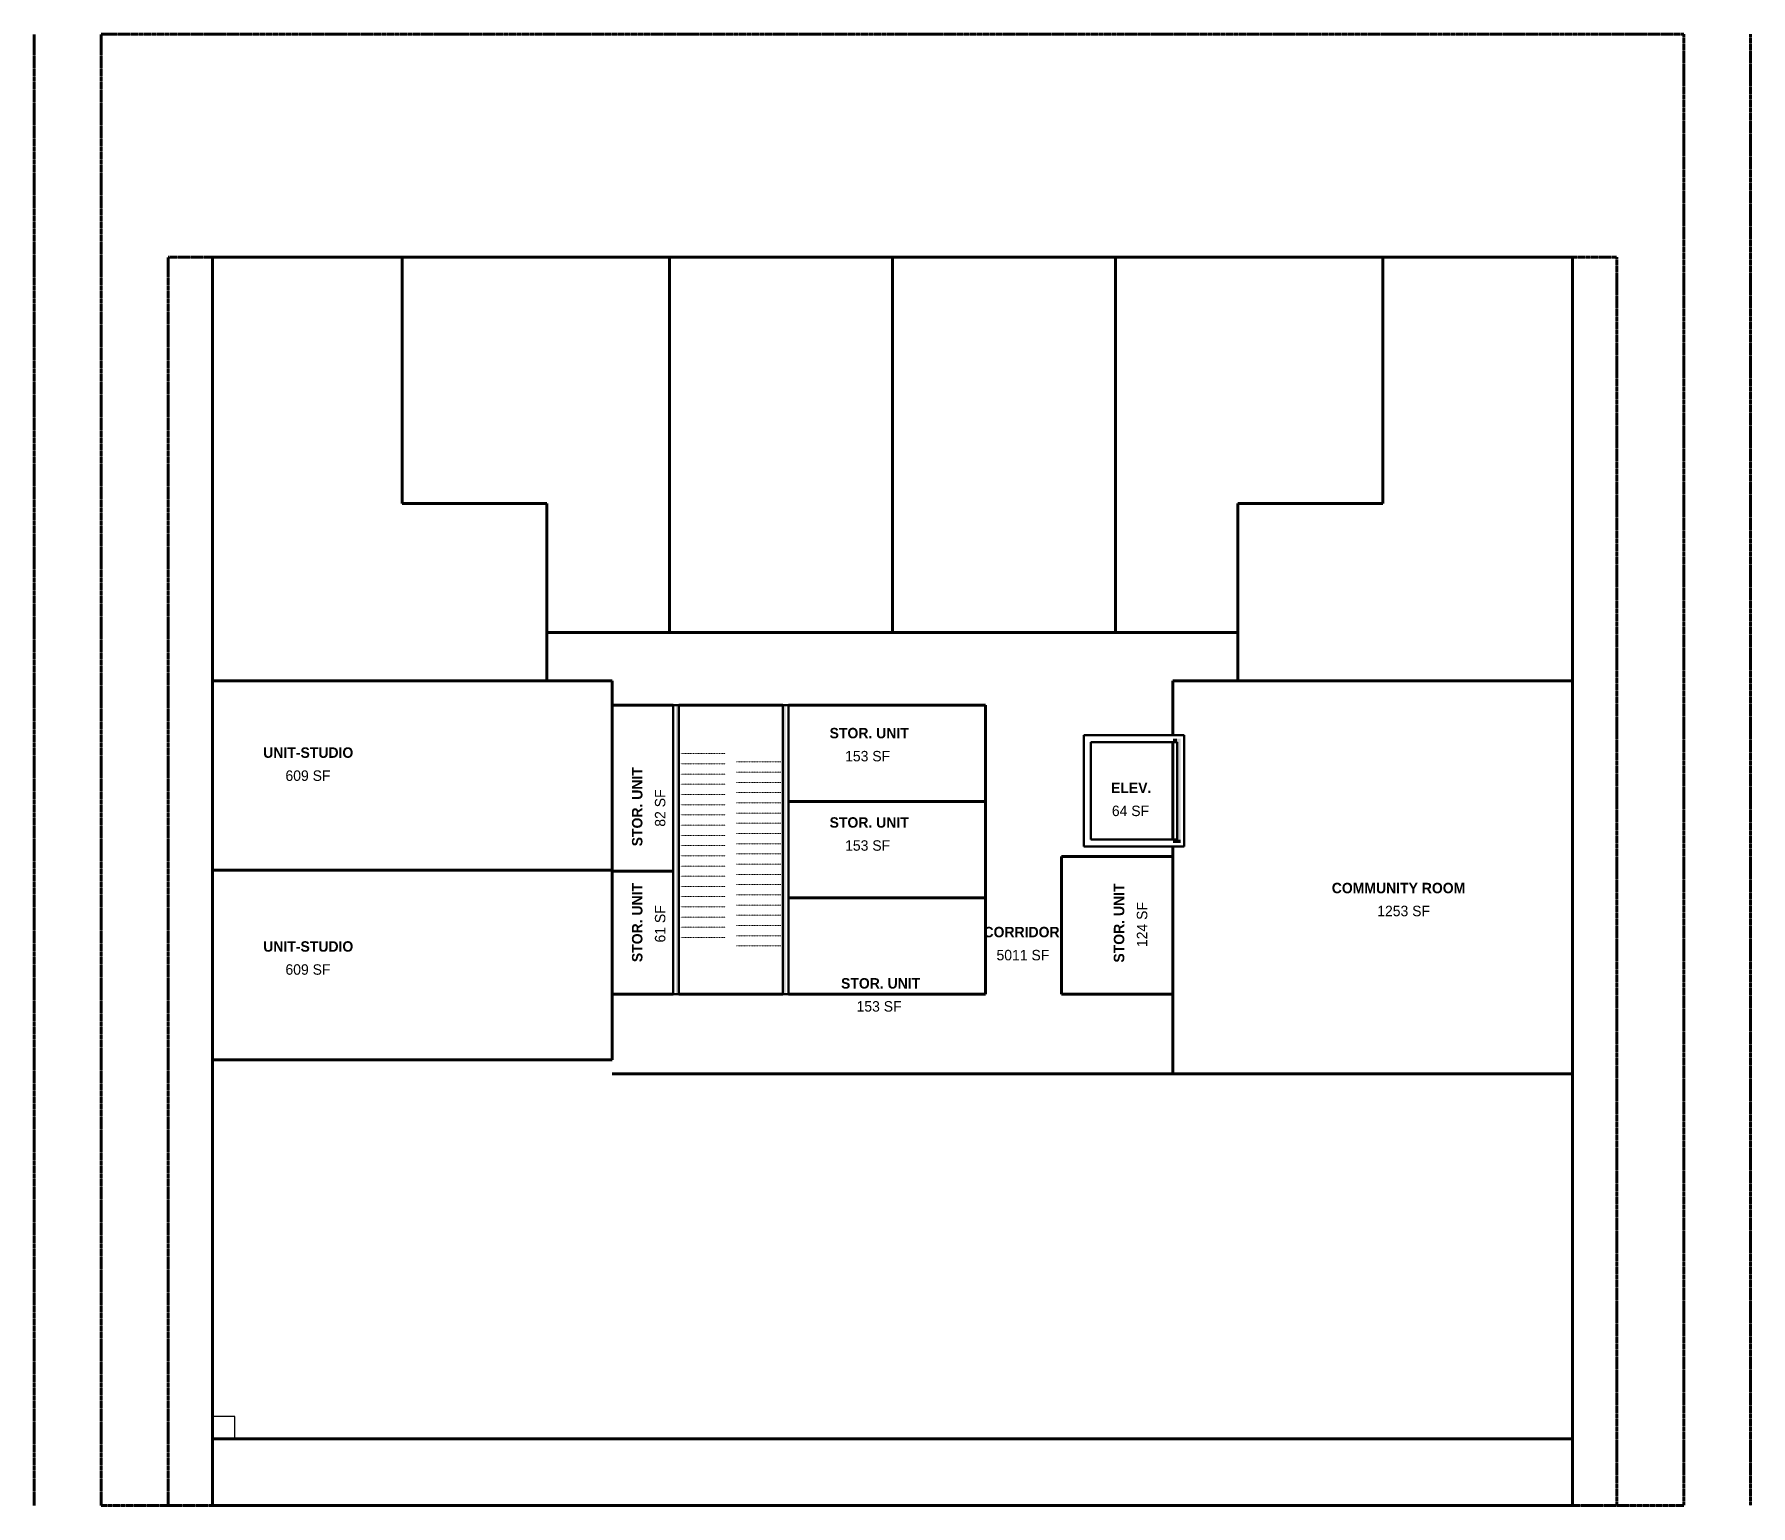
# Model space of a CAD drawing. Header units: inches. Extents: x 8705 to 10553, y 14608 to 16192.
import ezdxf

# ---------------------------------------------------------------- set-up
doc = ezdxf.new("R2010")
doc.units = ezdxf.units.IN
doc.header["$MEASUREMENT"] = 0
doc.linetypes.add('Double Dash 3_8_', pattern=[1, 0.375, -0.125, 0.125, -0.125, 0.125, -0.125])
doc.linetypes.add('Overhead 1_16_', pattern=[0.101562, 0.0625, -0.039062])
for name, color, linetype, lineweight in [('A-AREA-1', 7, 'Continuous', 140), ('A-AREA-IDEN', 2, 'Continuous', 9), ('A-WALL', 113, 'Continuous', 13), ('A-WALL-1', 113, 'Continuous', 50), ('C-PROP-LINE-1', 91, 'Double Dash 3_8_', 140), ('S-STRS-1', 31, 'Overhead 1_16_', 9)]:
    doc.layers.add(name, color=color, linetype=linetype, lineweight=lineweight)
doc.styles.add('Century Gothic', font='ufonts.com_century-gothic.ttf', dxfattribs={"height": 11.25})
doc.styles.add('Century Gothic_B', font='GOTHICB.TTF', dxfattribs={"height": 11.25})

# ---------------------------------------------------------------- blocks, each defined once
blk = doc.blocks.new('Family - ___-627289-FLOOR PLAN - 5TH FLOOR')
at = {"layer": 'C-PROP-LINE-1'}
for p, q in [((8776.6, 14607.9), (8776.6, 16191.9)), ((8776.6, 16191.9), (10480.6, 16191.9)), ((10480.6, 16191.9), (10480.6, 14607.9)), ((10480.6, 14607.9), (8776.6, 14607.9))]:
    blk.add_line(p, q, dxfattribs=at)
blk = doc.blocks.new('Family - ___-627377-FLOOR PLAN - 5TH FLOOR')
at = {"layer": 'C-PROP-LINE-1'}
for p, q in [((8776.6, 14607.9), (8776.6, 16191.9)), ((8776.6, 16191.9), (10480.6, 16191.9)), ((10480.6, 16191.9), (10480.6, 14607.9)), ((10480.6, 14607.9), (8776.6, 14607.9))]:
    blk.add_line(p, q, dxfattribs=at)
blk = doc.blocks.new('Family - ___-940451-FLOOR PLAN - 5TH FLOOR')
at = {"layer": 'C-PROP-LINE-1'}
for p, q in [((8848.6, 14607.9), (8848.6, 15951.9)), ((8848.6, 15951.9), (10408.6, 15951.9)), ((10408.6, 15951.9), (10408.6, 14607.9)), ((10408.6, 14607.9), (8848.6, 14607.9))]:
    blk.add_line(p, q, dxfattribs=at)
blk = doc.blocks.new('Family - ___-940483-FLOOR PLAN - 5TH FLOOR')
at = {"layer": 'C-PROP-LINE-1'}
blk.add_line((8704.6, 14607.9), (8704.6, 16191.9), dxfattribs=at)
blk = doc.blocks.new('Family - ___-940702-FLOOR PLAN - 5TH FLOOR')
at = {"layer": 'C-PROP-LINE-1'}
blk.add_line((10552.6, 16191.9), (10552.6, 14607.9), dxfattribs=at)

msp = doc.modelspace()

# ---------------------------------------------------------------- hatches: boundary and pattern name
at = {"layer": 'A-WALL'}
for points in [[(9395.6, 15158.5), (9398.6, 15158.5), (9398.6, 15469.5), (9395.6, 15469.5), (9395.6, 15290.9)], [(9510.6, 15158.5), (9513.6, 15158.5), (9513.6, 15469.5), (9510.6, 15469.5), (9510.6, 15250.8)], [(9935, 15429.7), (9935, 15433.5), (9930.6, 15433.5), (9930.6, 15429.7)], [(9938.8, 15325), (9938.8, 15433.5), (9935, 15433.5), (9935, 15325)], [(9930.6, 15321.2), (9938.8, 15321.2), (9938.8, 15325), (9930.6, 15325), (9930.6, 15324.6)]]:
    msp.add_hatch(color=256, dxfattribs=at).paths.add_polyline_path(points, flags=0)

# ---------------------------------------------------------------- linework, layer by layer
msp.add_lwpolyline([(8896.6, 14679.9), (8920.6, 14679.9), (8920.6, 14703.9), (8896.6, 14703.9)], close=True)
at = {"layer": 'A-AREA-1'}
for p, q in [((8896.6, 15951.9), (8896.6, 14607.9)), ((8896.6, 15951.9), (10360.6, 15951.9)), ((9100.6, 15686.9), (9100.6, 15951.9)), ((9388.6, 15547.9), (9388.6, 15951.9)), ((9628.6, 15547.9), (9628.6, 15951.9)), ((9868.6, 15547.9), (9868.6, 15951.9)), ((10156.6, 15686.9), (10156.6, 15951.9)), ((10360.6, 14607.9), (10360.6, 15951.9)), ((9100.6, 15686.9), (9256.6, 15686.9)), ((9256.6, 15686.9), (9256.6, 15495.9)), ((10156.6, 15686.9), (10000.6, 15686.9)), ((10000.6, 15686.9), (10000.6, 15495.9)), ((9256.6, 15547.9), (10000.6, 15547.9)), ((8896.6, 15495.9), (9326.6, 15495.9)), ((9326.6, 15495.9), (9326.6, 15087.9)), ((9930.6, 15495.9), (9930.6, 15437.4)), ((10360.6, 15495.9), (9930.6, 15495.9)), ((9392.6, 15469.5), (9326.6, 15469.5)), ((9510.6, 15469.5), (9398.6, 15469.5)), ((9516.6, 15469.5), (9728.6, 15469.5)), ((9728.6, 15469.5), (9728.6, 15158.5)), ((9930.6, 15429.7), (9930.6, 15325)), ((9728.6, 15365.8), (9516.6, 15365.8)), ((9810.4, 15306.9), (9810.4, 15158.5)), ((9810.4, 15306.9), (9930.6, 15306.9)), ((9930.6, 15317.4), (9930.6, 15072.9)), ((9326.6, 15291.9), (8896.6, 15291.9)), ((9326.6, 15290.9), (9392.6, 15290.9)), ((9728.6, 15262.1), (9516.6, 15262.1)), ((9392.6, 15158.5), (9326.6, 15158.5)), ((9398.6, 15158.5), (9510.6, 15158.5)), ((9728.6, 15158.5), (9516.6, 15158.5)), ((9810.4, 15158.5), (9930.6, 15158.5)), ((8896.6, 15087.9), (9326.6, 15087.9)), ((9326.6, 15072.9), (9930.6, 15072.9)), ((10360.6, 15072.9), (9930.6, 15072.9)), ((10360.6, 14679.9), (8896.6, 14679.9)), ((8896.6, 14607.9), (10360.6, 14607.9))]:
    msp.add_line(p, q, dxfattribs=at)
at = {"layer": 'A-WALL-1'}
for p, q in [((9392.6, 15469.5), (9392.6, 15158.5)), ((9398.6, 15469.5), (9392.6, 15469.5)), ((9398.6, 15158.5), (9398.6, 15469.5)), ((9516.6, 15469.5), (9510.6, 15469.5)), ((9510.6, 15469.5), (9510.6, 15158.5)), ((9516.6, 15158.5), (9516.6, 15469.5)), ((9942.6, 15437.4), (9834.6, 15437.4)), ((9834.6, 15437.4), (9834.6, 15317.4)), ((9942.6, 15317.4), (9942.6, 15437.4)), ((9842.2, 15429.7), (9935, 15429.7)), ((9842.2, 15325), (9842.2, 15429.7)), ((9935, 15429.7), (9935, 15325)), ((9935, 15325), (9842.2, 15325)), ((9834.6, 15317.4), (9942.6, 15317.4)), ((9392.6, 15158.5), (9398.6, 15158.5)), ((9510.6, 15158.5), (9516.6, 15158.5))]:
    msp.add_line(p, q, dxfattribs=at)
at = {"layer": 'S-STRS-1'}
for p, q in [((9448.6, 15417.5), (9400.6, 15417.5)), ((9448.6, 15406.5), (9400.6, 15406.5)), ((9448.6, 15395.5), (9400.6, 15395.5)), ((9460.6, 15408.5), (9508.6, 15408.5)), ((9460.6, 15397.5), (9508.6, 15397.5)), ((9448.6, 15384.5), (9400.6, 15384.5)), ((9460.6, 15386.5), (9508.6, 15386.5)), ((9460.6, 15375.5), (9508.6, 15375.5)), ((9448.6, 15373.5), (9400.6, 15373.5)), ((9448.6, 15362.5), (9400.6, 15362.5)), ((9460.6, 15364.5), (9508.6, 15364.5)), ((9448.6, 15351.5), (9400.6, 15351.5)), ((9448.6, 15340.5), (9400.6, 15340.5)), ((9460.6, 15353.5), (9508.6, 15353.5)), ((9460.6, 15342.5), (9508.6, 15342.5)), ((9448.6, 15329.5), (9400.6, 15329.5)), ((9460.6, 15331.5), (9508.6, 15331.5)), ((9460.6, 15320.5), (9508.6, 15320.5)), ((9448.6, 15318.5), (9400.6, 15318.5)), ((9448.6, 15307.5), (9400.6, 15307.5)), ((9460.6, 15309.5), (9508.6, 15309.5)), ((9448.6, 15296.5), (9400.6, 15296.5)), ((9448.6, 15285.5), (9400.6, 15285.5)), ((9460.6, 15298.5), (9508.6, 15298.5)), ((9460.6, 15287.5), (9508.6, 15287.5)), ((9448.6, 15274.5), (9400.6, 15274.5)), ((9460.6, 15276.5), (9508.6, 15276.5)), ((9460.6, 15265.5), (9508.6, 15265.5)), ((9448.6, 15263.5), (9400.6, 15263.5)), ((9448.6, 15252.5), (9400.6, 15252.5)), ((9460.6, 15254.5), (9508.6, 15254.5)), ((9448.6, 15241.5), (9400.6, 15241.5)), ((9448.6, 15230.5), (9400.6, 15230.5)), ((9460.6, 15243.5), (9508.6, 15243.5)), ((9460.6, 15232.5), (9508.6, 15232.5)), ((9448.6, 15219.5), (9400.6, 15219.5)), ((9460.6, 15221.5), (9508.6, 15221.5)), ((9460.6, 15210.5), (9508.6, 15210.5))]:
    msp.add_line(p, q, dxfattribs=at)

# ---------------------------------------------------------------- block references
at = {"layer": 'C-PROP-LINE-1'}
for name in ['Family - ___-940483-FLOOR PLAN - 5TH FLOOR', 'Family - ___-627289-FLOOR PLAN - 5TH FLOOR', 'Family - ___-627377-FLOOR PLAN - 5TH FLOOR', 'Family - ___-940702-FLOOR PLAN - 5TH FLOOR', 'Family - ___-940451-FLOOR PLAN - 5TH FLOOR']:
    msp.add_blockref(name, (0, 0), dxfattribs=at)

# ---------------------------------------------------------------- texts
at = {"layer": 'A-AREA-IDEN', "char_height": 11.25, "attachment_point": 1}
for s, insert, width, style in [('STOR. UNIT', (9560.9, 15445.2), 96.581, 'Century Gothic_B'), ('UNIT-STUDIO', (8951.1, 15424.2), 114.004, 'Century Gothic_B'), ('153 SF', (9577.6, 15420.4), 56.055, 'Century Gothic'), ('609 SF', (8975, 15399.4), 56.055, 'Century Gothic'), ('ELEV.', (9863.9, 15386.3), 47.722, 'Century Gothic_B'), ('64 SF', (9864.8, 15361.5), 45.45, 'Century Gothic'), ('STOR. UNIT', (9560.9, 15349), 96.581, 'Century Gothic_B'), ('153 SF', (9577.6, 15324.2), 56.055, 'Century Gothic'), ('COMMUNITY ROOM', (10101.6, 15278.4), 185.209, 'Century Gothic_B'), ('1253 SF', (10150.5, 15253.7), 66.66, 'Century Gothic'), ('CORRIDOR', (9726.6, 15231), 100.747, 'Century Gothic_B'), ('UNIT-STUDIO', (8951.1, 15215.5), 114.004, 'Century Gothic_B'), ('609 SF', (8975, 15190.7), 56.055, 'Century Gothic'), ('5011 SF', (9740.6, 15206.2), 66.66, 'Century Gothic'), ('STOR. UNIT', (9573.2, 15175.8), 96.581, 'Century Gothic_B'), ('153 SF', (9589.9, 15151), 56.055, 'Century Gothic')]:
    msp.add_mtext(s, dxfattribs=dict(at, insert=insert, width=width, style=style))
at = {"layer": 'A-AREA-IDEN', "char_height": 11.25, "attachment_point": 1, "rotation": 90}
for s, insert, width, style in [('STOR. UNIT', (9348.1, 15317.7), 96.581, 'Century Gothic_B'), ('82 SF', (9372.8, 15338.8), 45.45, 'Century Gothic'), ('STOR. UNIT', (9348.1, 15193), 96.581, 'Century Gothic_B'), ('STOR. UNIT', (9866.9, 15192.5), 96.581, 'Century Gothic_B'), ('61 SF', (9372.8, 15214.1), 45.45, 'Century Gothic'), ('124 SF', (9891.7, 15209.2), 56.055, 'Century Gothic')]:
    msp.add_mtext(s, dxfattribs=dict(at, insert=insert, width=width, style=style))

doc.saveas('drawing.dxf')
